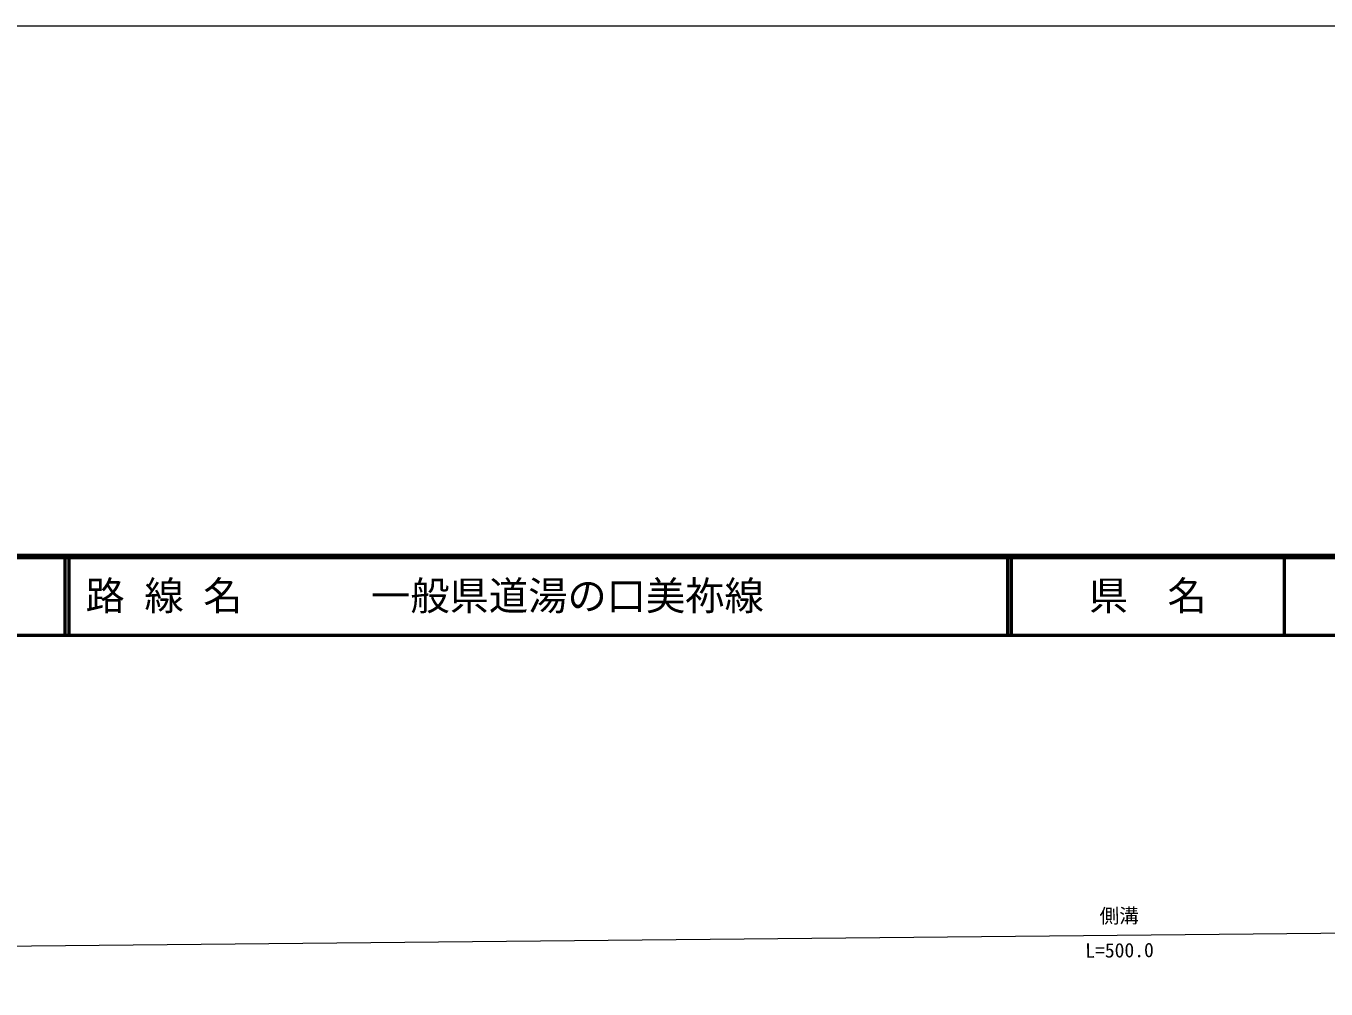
# Model space of a CAD drawing. Units: millimetres, scale not verified. Extents: x 0 to 700000, y -47500 to 447500.
# Drawn here: x 172800 to 338314, y 324955 to 447500 of the extents above; entities that cross this region are included whole.
import ezdxf
from ezdxf.enums import TextEntityAlignment as Align

# ---------------------------------------------------------------- set-up
doc = ezdxf.new("R2010")
doc.units = ezdxf.units.MM
doc.header["$LTSCALE"] = 1000
doc.layers.add('S-TTL', color=7, linetype='Continuous', lineweight=50)
doc.layers.add('作業レイヤ1', color=7, linetype='Continuous', lineweight=13)
doc.layers.add('S-TTL-TXT', color=7, linetype='Continuous')
doc.styles.add('@ＭＳ ゴシック', font='')
doc.styles.add('ＭＳ ゴシック', font='')
doc.styles.get('@ＭＳ ゴシック').set_extended_font_data('@MS Gothic')
doc.styles.get('ＭＳ ゴシック').set_extended_font_data('MS Gothic')

msp = doc.modelspace()

# ---------------------------------------------------------------- linework, layer by layer
at = {"layer": 'S-TTL', "color": 2, "lineweight": 140}
msp.add_line((680000, 380000), (40000, 380000), dxfattribs=at)
msp.add_line((680000, 380000), (40000, 380000), dxfattribs=at)
at = {"layer": 'S-TTL'}
for p, q in [((177750, 380000), (177750, 370000)), ((177750, 380000), (177750, 370000)), ((178250, 380000), (178250, 370000)), ((178250, 380000), (178250, 370000)), ((297750, 380000), (297750, 370000)), ((297750, 380000), (297750, 370000)), ((298250, 380000), (298250, 370000)), ((298250, 380000), (298250, 370000)), ((333000, 380000), (333000, 370000)), ((333000, 380000), (333000, 370000)), ((40000, 370000), (680000, 370000)), ((40000, 370000), (680000, 370000))]:
    msp.add_line(p, q, dxfattribs=at)
at = {"layer": 'S-TTL', "lineweight": 13}
msp.add_line((65433, 329399), (558582, 334201), dxfattribs=at)
at = {"layer": '作業レイヤ1'}
msp.add_lwpolyline([(0, -47500), (700000, -47500), (700000, 447500), (0, 447500)], close=True, dxfattribs=at)

# ---------------------------------------------------------------- texts
at = {"layer": 'S-TTL', "style": 'ＭＳ ゴシック'}
msp.add_text('側溝', height=1833, rotation=0.558, dxfattribs=at).set_placement((311998, 332800), align=Align.BOTTOM_CENTER)
at = {"layer": 'S-TTL', "style": '@ＭＳ ゴシック'}
msp.add_text('L=500.0', height=1833, rotation=0.558, dxfattribs=at).set_placement((312017, 330800), align=Align.TOP_CENTER)
at = {"layer": 'S-TTL-TXT', "style": 'ＭＳ ゴシック'}
for s, p in [('路 線 名', (180380, 375000)), ('路 線 名', (180380, 375000)), ('一般県道湯の口美祢線', (216734, 375000))]:
    msp.add_text(s, height=3666, dxfattribs=at).set_placement(p, align=Align.MIDDLE_LEFT)
msp.add_text('県\u3000名', height=3666, dxfattribs=at).set_placement((315625, 375000), align=Align.MIDDLE_CENTER)
msp.add_text('県\u3000名', height=3666, dxfattribs=at).set_placement((315625, 375000), align=Align.MIDDLE_CENTER)

doc.saveas('drawing.dxf')
